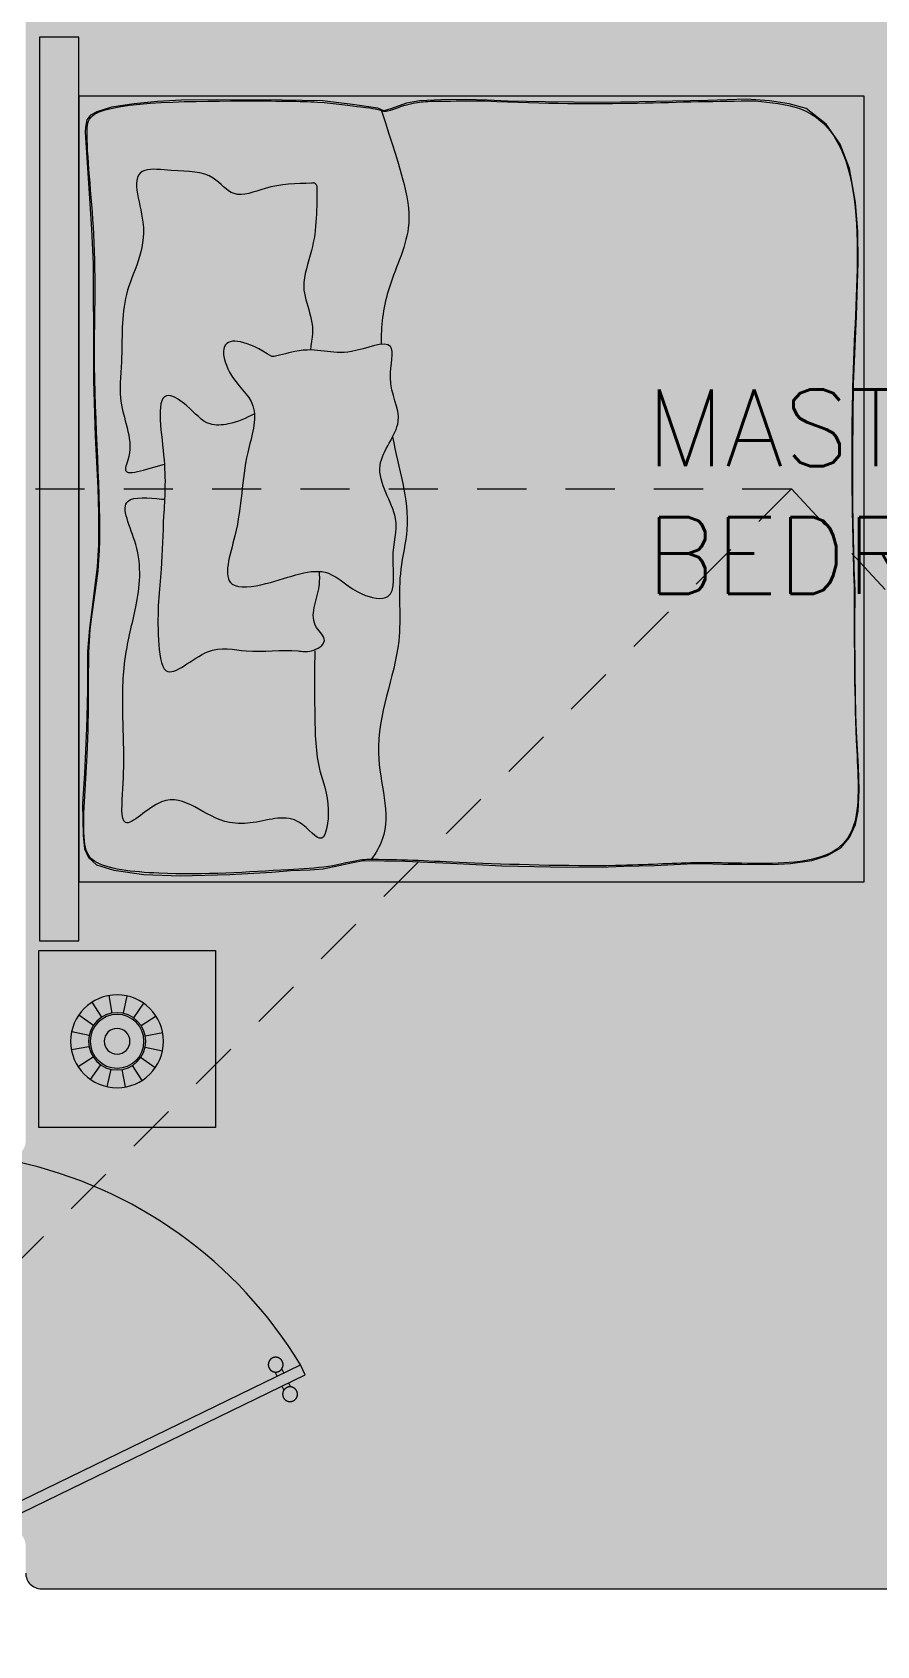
# Model space of a CAD drawing. Header units: metres. Extents: x 113 to 2416, y -346 to 476.
# Drawn here: x 224.129 to 226.279, y -153.174 to -149.066 of the extents above; entities that cross this region are included whole.
import ezdxf

# ---------------------------------------------------------------- set-up
doc = ezdxf.new("R2010")
doc.units = ezdxf.units.M
doc.linetypes.add('0', pattern=[0])
doc.linetypes.add('HIDDEN2', pattern=[0.1875, 0.125, -0.0625])
doc.layers.get('0').update_dxf_attribs({"color": 250, "linetype": '0', "lineweight": 20})
for name, color, linetype, lineweight in [('A-DOOR', 35, 'Continuous', 5), ('A-WALL', 250, 'Continuous', 20), ('baños', 140, 'Continuous', 0), ('MOBILIARIOS', 252, 'Continuous', 0), ('SE-3', 253, 'Continuous', 5), ('textos', 7, 'Continuous', 0)]:
    doc.layers.add(name, color=color, linetype=linetype, lineweight=lineweight)
doc.layers.add('Techos 1', color=7, linetype='HIDDEN2', lineweight=9, true_color=0x42391a)
doc.styles.get("Standard").update_dxf_attribs({"font": 'arial.ttf', "height": 0.1875})

# ---------------------------------------------------------------- blocks, each defined once
blk = doc.blocks.new('A$Cb50f4bf1')
at = {"layer": 'MOBILIARIOS'}
for p, q in [((0.4499999913598458, 0.4499987532765317), (-8.637243809062056e-09, 0.4499987532765317)), ((-8.637243809062056e-09, 0.4499987532765317), (-8.637243809062056e-09, -1.246720557901426e-06)), ((0.4499999913598458, -1.246720557901426e-06), (0.4499999913598458, 0.4499987532765317)), ((0.1634793726523185, 0.3479509918297481), (0.1892838584142282, 0.3106693436247951)), ((0.2058065758071734, 0.3663018581983124), (0.2153797429534734, 0.3219831573051124)), ((0.2519343850042333, 0.3670579286526845), (0.2438188056155468, 0.3224492955241658)), ((0.2948402594308845, 0.3501040983146595), (0.2702714568993088, 0.311996792978789)), ((0.131396708512284, 0.3147990826082605), (0.1695040138554305, 0.2902302800766847)), ((0.3279921686596481, 0.318021434181901), (0.2907105204546951, 0.2922169484199912)), ((0.114442878181535, 0.2718932081743333), (0.1590515113100537, 0.2637776287856468)), ((0.3463430350209364, 0.2756942310197701), (0.3020243341277364, 0.2661210638807461)), ((0.1151989486359071, 0.2257653989845494), (0.1595176495291071, 0.2353385661235734)), ((0.1335498150044714, 0.1834381958224185), (0.1708314632021484, 0.2092426815843282)), ((0.3301452751445595, 0.186660547396059), (0.2920379698014131, 0.2112293499276348)), ((0.3470991054753085, 0.2295664218299862), (0.3024904723540658, 0.2376820012186727)), ((0.166701724225959, 0.15135553168966), (0.1912705267575348, 0.1894628370255305)), ((0.2096075986526102, 0.134401701351635), (0.2177231780485727, 0.1790103344801537)), ((0.2557354078496701, 0.1351577718060071), (0.2461622407033701, 0.1794764726992071)), ((0.298062611004525, 0.1535086381745714), (0.2722581252426153, 0.1907902863795243)), ((-8.637243809062056e-09, -1.246720557901426e-06), (0.4499999913598458, -1.246720557901426e-06))]:
    blk.add_line(p, q, dxfattribs=at)
for radius in [0.1182375542512629, 0.07289670315566256, 0.06842775208154064, 0.0328094779534814]:
    blk.add_circle((0.2307709918284218, 0.2507298149985218), radius, dxfattribs=at)
blk = doc.blocks.new('puerta 1.00')
at = {"layer": 'A-DOOR'}
for p, q in [((-0.1499909777825792, -0.01249999999998863), (-0.9369131065861893, -0.3949003899592327)), ((-0.1376018300305759, -0.03799499105906534), (-0.9245239588341292, -0.4203953810183521)), ((-0.1376018300305759, -0.03799499105906534), (-0.1499909777825792, -0.01249999999998863)), ((-0.8945933787151716, -0.3743353558235185), (-0.8995626804436938, -0.3641092849366885)), ((-0.8776654875668441, -0.3661093421694943), (-0.8826347892953663, -0.3558832712826359)), ((-0.9369131065861893, -0.3949003899592185), (-0.9245239588341292, -0.4203953810182952)), ((-0.8822042309632252, -0.3998303468828937), (-0.8772349292346462, -0.4100564177697379)), ((-0.8652763398148409, -0.391604333228571), (-0.8603070380863755, -0.4018304041154153))]:
    blk.add_line(p, q, dxfattribs=at)
for points in [[(-0.08000000000000003, 0), (-0.07999999999977266, -0.02502577938815875), (-0.1250000000001364, -0.02502577938815875), (-0.1250000000001364, -0.01249999999998863), (-0.2000000000002728, -0.01249999999998863), (-0.2000000000002728, 0), (-0.08000000000000003, 0)], [(-0.08000000000000003, -0.949999999999676), (-0.07999999999977266, -0.9249742206115172), (-0.1250000000001364, -0.9249742206115172), (-0.1250000000001364, -0.9374999999996874), (-0.2000000000002728, -0.9374999999996874), (-0.2000000000002728, -0.949999999999676), (-0.08000000000000003, -0.949999999999676)]]:
    blk.add_lwpolyline(points, dxfattribs=at)
blk.add_arc((0.0366406024470507, 0.1601847667154885), 1.12290276596214, 211.1335814021241, 257.8342745107439, dxfattribs=at)
for points in [[(-0.8982293876285894, -0.3641570476290497), (-0.9032723932726299, -0.3641552480922314), (-0.9120053357341931, -0.3591091255589873), (-0.9170452244890726, -0.3503725840241714), (-0.9170416254155498, -0.3402865727359341), (-0.9119955028824052, -0.3315536302744846), (-0.9032589613473192, -0.3265137415195056), (-0.8931729500592382, -0.3265173405931563), (-0.8844400075977319, -0.3315634631261162), (-0.8794001188427956, -0.3403000046612163), (-0.8794037179163752, -0.3503860159494536), (-0.8844498404495198, -0.3591189584108889), (-0.8931863819846058, -0.3641588471658821), (-0.8982293876285894, -0.3641570476290497)], [(-0.8616537628267338, -0.4394241479959078), (-0.8666967684707743, -0.4394223484592317), (-0.8754297109322806, -0.4343762259259734), (-0.8804695996872169, -0.4256396843908874), (-0.8804660006136942, -0.4155536731029486), (-0.8754198780805496, -0.4068207306414706), (-0.8666833365455204, -0.4017808418864917), (-0.8565973252574395, -0.4017844409598581), (-0.8478643827958763, -0.4068305634931022), (-0.8428244940409968, -0.4155671050282024), (-0.8428280931145196, -0.4256531163161554), (-0.8478742156476073, -0.4343860587779034), (-0.8566107571826933, -0.4394259475325839), (-0.8616537628267338, -0.4394241479959078)]]:
    blk.add_open_spline(points, degree=2, dxfattribs=at)
blk = doc.blocks.new('PL BASE 2N NASAS 09')
at = {"layer": 'A-WALL'}
blk.add_line((174.1875462980295, -11.01172817270027), (179.3575462980296, -11.01172817270023), dxfattribs=at)
blk.add_arc((174.1875462980295, -10.97172817270027), 0.04, 180, 270.0000000000004, dxfattribs=at)
at = {"layer": 'Techos 1'}
for p, q in [((161.3475462251966, -8.211728172736628), (176.0975462980299, -8.211728172736743)), ((172.1942857632047, -12.11172817273774), (176.0975462980299, -8.211728172736743)), ((176.09754629803, -8.211728172737027), (177.1135463058211, -9.300908582120115))]:
    blk.add_line(p, q, dxfattribs=at)
at = {"layer": 'A-DOOR', "rotation": 180}
blk.add_blockref('puerta 1.00', (173.922546226334, -10.86175395212604), dxfattribs=at)
at = {"layer": 'baños', "linetype": 'Continuous', "flags": 8}
for tag, p in [('MODELNUMBER', (167.1329024166141, -5.630616461235325, 2.857834639711941e-07)), ('TRADENAME', (167.1329024166694, -5.630658418648187, 2.857834639711941e-07)), ('MATERIAL', (167.132902416781, -5.630742991131916, 2.857834639711941e-07)), ('PRODUCT', (167.1329024167253, -5.630700704890165, 2.857834639711941e-07)), ('MODELNUMBER', (168.3076463902173, -5.630616461235325, 2.857834639711941e-07)), ('TRADENAME', (168.3076463902726, -5.630658418648187, 2.857834639711941e-07)), ('MATERIAL', (168.3076463903842, -5.630742991131916, 2.857834639711941e-07)), ('PRODUCT', (168.3076463903285, -5.630700704890165, 2.857834639711941e-07))]:
    blk.add_attdef(tag, p, '', height=2.537174511142602e-05, rotation=180.0000755047861, dxfattribs=at)
at = {"layer": 'baños', "linetype": 'Continuous'}
for tag, p, rotation in [('MODELNUMBER', (169.2428197568918, -19.70646632265289), 180.0000755047722), ('TRADENAME', (169.2427792151639, -19.70642399073245), 180.0000755047722), ('MATERIAL', (169.2430061964403, -19.70633932648513), 180.0000755047722), ('PRODUCT', (169.2430045678992, -19.70638165846137), 180.0000755047722), ('MODELNUMBER', (169.9523880079747, -19.70646632280497), 179.9999244952277), ('TRADENAME', (169.9523880080304, -19.7064239908311), 179.9999244952277), ('MATERIAL', (169.952388008142, -19.7063393268829), 179.9999244952277), ('PRODUCT', (169.9523880080861, -19.706381658857), 179.9999244952277)]:
    blk.add_attdef(tag, p, '', height=2.5399184405861e-05, rotation=rotation, dxfattribs=at)
at = {"layer": 'textos', "insert": (175.727214818276, -8.478430738664969), "char_height": 0.195, "width": 1.854973450762418, "attachment_point": 7}
blk.add_mtext('{\\Fromans|c0;MASTER BEDROOM 1}', dxfattribs=at)
blk = doc.blocks.new('PL MUEBLES 2N NASAS 09')
at = {"layer": 'MOBILIARIOS'}
for points in [[(224.0973291136172, 53.35527913498559), (224.1973291136172, 53.35527913498559), (224.1973291136172, 55.65527913498555), (224.0973291136172, 55.65527913498555)], [(224.1973291136172, 53.50527913498557), (226.1973291136172, 53.50527913498557), (226.1973291136172, 55.50527913498557), (224.1973291136172, 55.50527913498557)], [(224.2133537053271, 55.41375652200848), (224.2291367502005, 55.16635867107827), (224.2338642108408, 55.07816671983583), (224.234756855684, 54.833841383756), (224.234756855684, 54.7825228758828), (224.2385561011925, 54.63996602319024), (224.2452026635533, 54.50837031008807), (224.2471014393963, 54.44279611694485), (224.2471014393963, 54.3629629733736), (224.244252428721, 54.3068936587964), (224.232858079841, 54.21850906315949), (224.2242958034044, 54.15066231918136), (224.219548016886, 54.09173925542261), (224.219548016886, 53.99575010390093), (224.2185977820528, 53.95773711995626), (224.2166990062097, 53.8959635721756), (224.2119512196921, 53.78096792868159), (224.2062548921628, 53.7039885342911), (224.2082383591677, 53.62384193543242), (224.212035910853, 53.58867943550966), (224.2215314838899, 53.56682245951463), (224.2424214058069, 53.54876286372404), (224.2861000254831, 53.53451044361377), (224.362466045886, 53.52404887338854), (224.45552130659, 53.52024822802603), (224.5820465143528, 53.52404887338854), (224.6883948997799, 53.52975310659205), (224.7361657963839, 53.53359619902476), (224.7864909784217, 53.53549652170601), (224.8197254840511, 53.53834700572791), (224.8596048582188, 53.54690172295328), (224.8947381396912, 53.55450301367834), (224.9213260829589, 53.5592570855412), (225.0273052149211, 53.55737635381563), (225.1433863086378, 53.55258963035998), (225.2744221676664, 53.54593850097557), (225.4401543017742, 53.54212479497589), (225.5453627441667, 53.5435353437703), (225.5854860288796, 53.54520710530453), (225.6632240460993, 53.54688213199761), (225.7463416459028, 53.55107459647034), (225.7856281819393, 53.55191047723746), (225.837452397537, 53.55023871570323), (225.8859346998985, 53.55023871570323), (225.9628359684417, 53.54940283493612), (226.0092704385165, 53.55200516685527), (226.0636032063204, 53.55953462407699), (226.1037264910333, 53.5720826310603), (226.1379976164806, 53.59132421449907), (226.1597310623668, 53.61809852031841), (226.1747772941341, 53.65072399150675), (226.181464508253, 53.68502775454873), (226.183971366636, 53.73856983586886), (226.1822995631063, 53.79796961287654), (226.1797927047233, 53.84231047544078), (226.1772655204612, 53.88781046953777), (226.1755937169316, 53.9313154513349), (226.1747569682551, 53.98234662519484), (226.1739219134018, 54.03254518344743), (226.1730851647254, 54.15803831391825), (226.1739219134018, 54.24588089312066), (226.1714133611957, 54.30360890859497), (226.1680697541363, 54.46310540745661), (226.1680697541363, 54.59780302184315), (226.169741557666, 54.77265556464054), (226.1773349672144, 54.94547391322668), (226.181513629127, 55.08267916991456), (226.1806785742737, 55.1604846495939), (226.1747789879574, 55.23444377168077), (226.15973275619, 55.32145047011612), (226.1363275067741, 55.38336115458485), (226.100384577797, 55.43439232844479), (226.0493954170526, 55.47371464124744), (226.0064315907802, 55.48548554033066), (225.9562791787123, 55.49301499755244), (225.8977660551726, 55.49803354731397), (225.7991313407431, 55.49468675908666), (225.7091673074365, 55.49218238194503), (225.6239053274215, 55.4905106204108), (225.5311227722576, 55.48883885887652), (225.3843225004105, 55.49054653716244), (225.2898664478938, 55.49221829869667), (225.2367904969278, 55.49475532743109), (225.1816209804475, 55.49642708896447), (225.1197659436716, 55.49559120819821), (225.0654331758678, 55.49308030073716), (225.0316464838645, 55.48722260504967), (224.9890163407686, 55.47216369060617), (224.9739701090012, 55.46798102161175), (224.9589238772339, 55.47467459806636), (224.8937252333986, 55.48387581682231), (224.8180824755163, 55.49308356589687), (224.7152690991742, 55.49475859258995), (224.546909845234, 55.4955879430385), (224.4587615904319, 55.49475532743109), (224.3977416085092, 55.49140853920294), (224.3383951239394, 55.48555084351544), (224.2807187490762, 55.47718550552655), (224.2428804319032, 55.46547011415065), (224.2269974514595, 55.45710151100296), (224.2178033789577, 55.44538938478682), (224.2144597718983, 55.42614780134805)]]:
    blk.add_lwpolyline(points, close=True, dxfattribs=at)
blk.add_arc((224.7937994051029, 55.27508828095146), 0.009322844809484695, 11.26727113010771, 115.5633761659526, dxfattribs=at)
for points, knots in [([(224.9436861139123, 53.5615922169885), (224.9436861139123, 53.5615922169885), (224.9436861139123, 53.5615922169885), (224.9436861139123, 53.5615922169885), (224.9420338358198, 53.56154170705354), (224.9071685672256, 53.5615922169885), (224.8372613601377, 53.54115206550289), (224.6654355186557, 53.53303269567071), (224.4583037812073, 53.51728837589967), (224.2276307482059, 53.54115206550289), (224.20190549638, 53.62662410272416), (224.2276307482059, 53.87659345238647), (224.2149522498141, 54.14774718525273), (224.2679212789772, 54.33678127095662), (224.2276307482059, 54.75829726893561), (224.2461541979852, 55.11992812063248), (224.212696734852, 55.3944342977163), (224.2276307482059, 55.49308617534665), (224.62003714471, 55.49308617534665), (224.8063702860357, 55.49308617534665), (224.9482102643817, 55.47325701097058), (224.9614956280338, 55.47325701097058), (224.9770010950265, 55.46140134188629), (225.04730779518, 55.49308617534665), (225.1119898417997, 55.49308617534665), (225.2329175843172, 55.49308617534665)], [2.895365809452833, 2.895365809452833, 2.895365809452833, 2.895365809452833, 2.896475167567581, 3.053535054920034, 3.138588007445891, 3.190251896581996, 3.293580315935915, 3.39368315210294, 3.686394424775318, 3.848283039240519, 3.942303397465387, 4.166996252122638, 4.499824392756644, 4.847406500465407, 5.433591404991118, 5.797125941466142, 6.09361335658, 6.186669111660371, 6.495546014505356, 6.666012804721912, 6.82845160720905, 7.05997283894692, 7.190876788833408, 7.299821814080406, 7.383927788051401, 7.383927788051401, 7.383927788051401, 7.383927788051401]), ([(224.9682113365591, 55.46784256339934), (225.0220389482296, 55.30096865862161), (225.0629217063732, 55.17850831884276), (224.9780334320657, 55.02071733721503), (224.9667285136692, 54.91938388062555), (224.9667364370132, 54.873330692804)], [0.0005695824477310926, 0.0005695824477310926, 0.0005695824477310926, 0.0005695824477310926, 0.2116189087536818, 0.3895346359079904, 0.5346505252229149, 0.5346505252229149, 0.5346505252229149, 0.5346505252229149]), ([(225.9204148485356, 55.49308617534665), (225.9594137327345, 55.4895209453213), (226.2118750317045, 55.46644124389438), (226.15566975023, 54.81235245324858), (226.1662917594716, 54.43189168216519), (226.1717311982542, 54.23706102193863)], [0, 0, 0, 0, 0.1176851511446992, 0.761840927958895, 1.437923567279961, 1.437923567279961, 1.437923567279961, 1.437923567279961]), ([(224.7897765117657, 55.28349849881668), (224.7509647999896, 55.28288845496898), (224.68609730523, 55.28186886541077), (224.5921422508273, 55.2383406330856), (224.5340729863123, 55.316527372474), (224.4604810858258, 55.31193304909185), (224.3132379567806, 55.32978260956712), (224.3948359958304, 55.14576874821613), (224.3003504625501, 55.01149254724486), (224.3109025999815, 54.85007155002334), (224.2938144543044, 54.70974164282244), (224.3418642044261, 54.62221332830653), (224.3007869511843, 54.5274980946313), (224.3681979755576, 54.55693309414083), (224.41503490619, 54.56812184948505)], [0, 0, 0, 0, 0.125512787055193, 0.2097743099682242, 0.2790976254550555, 0.3851135679420741, 0.4405555726394715, 0.5799712888962129, 0.7761554528804249, 0.9566319775557365, 1.067828415500797, 1.221053919319797, 1.242986189265796, 1.352802324029555, 1.352802324029555, 1.352802324029555, 1.352802324029555]), ([(224.8029425653935, 55.27690983392601), (224.8033270314091, 55.22190935568624), (224.803930977305, 55.13551078795471), (224.7504993331086, 55.00366415475996), (224.803618774198, 54.93210686551855), (224.7883735028357, 54.87601813603492), (224.7874124384706, 54.85914552126063)], [0, 0, 0, 0, 0.1739602850895847, 0.2732688870110785, 0.4204063718390972, 0.4281346625458327, 0.4281346625458327, 0.4281346625458327, 0.4281346625458327]), ([(224.6887157699881, 54.84218102955013), (224.7037403595537, 54.84311587694206), (224.7976552891832, 54.87516417890679), (224.8590069043745, 54.83004441693775), (225.0153429717385, 54.90138032511253), (224.9745938070399, 54.76839463999481), (225.0399808248977, 54.67578875087916), (224.926356834116, 54.55971226303352), (225.0256397175771, 54.43479311415881), (224.9867460945444, 54.34390964232072), (225.0120481069977, 54.21416400664258), (224.8985699196095, 54.23581394634776), (224.8222660591231, 54.32388492043974), (224.7078670422842, 54.26501396064866), (224.5491862206651, 54.24438039778742), (224.6164359001613, 54.43123862415983), (224.6083713137437, 54.55598372529651), (224.665237294757, 54.72206524399199), (224.5809644224263, 54.7812872926422), (224.5489880833689, 54.89762814738229), (224.6262484541832, 54.88357983320479), (224.6887157699881, 54.84218102955013)], [0.4832047920739609, 0.4832047920739609, 0.4832047920739609, 0.4832047920739609, 0.5336398764082951, 0.6861046842412798, 0.7909799753117924, 0.874215497115337, 0.9939508094445129, 1.121456416955103, 1.272937706585586, 1.391057637304999, 1.496020888319344, 1.565669635593288, 1.671480889586271, 1.841411079301668, 1.9315036318519, 2.070401640548217, 2.301906214988071, 2.4275258580699, 2.537166850271705, 2.607901283405144, 2.719001318742484, 2.719001318742484, 2.719001318742484, 2.719001318742484]), ([(224.6443219421826, 54.69682891379107), (224.6234417516535, 54.68545635193799), (224.5878283406648, 54.66923278933744), (224.5182878892771, 54.66486316173989), (224.4832729514294, 54.71282744694467), (224.3855152589612, 54.77718673451902), (224.4233741624414, 54.56372168407522), (224.4120130502622, 54.44530490651225), (224.4083331587873, 54.28654963775351), (224.392740735032, 54.17542997689468), (224.4112440189988, 53.99745992366137), (224.5242230870171, 54.11492611423829), (224.6329376153249, 54.08362451468376), (224.7245523856353, 54.09920663269985), (224.7907532257754, 54.08765260906578), (224.8373733073076, 54.11794981542521), (224.7743908950721, 54.17047452492919), (224.8121780568264, 54.23536774341237), (224.8106745533792, 54.28294647741647), (224.8098819352342, 54.29539843332081)], [0.03257075630309283, 0.03257075630309283, 0.03257075630309283, 0.03257075630309283, 0.1077118399227512, 0.1562235940320643, 0.2352256756454843, 0.2911109532155585, 0.4512467839026335, 0.6177178275097226, 0.7704724982928759, 0.9578802825575795, 1.03696153188833, 1.155398007915017, 1.259300500941925, 1.397904807600561, 1.433880680091341, 1.478270770875345, 1.518706179620231, 1.629902617564384, 1.669516255980007, 1.669516255980007, 1.669516255980007, 1.669516255980007]), ([(224.9960588128845, 54.63766032527302), (225.0109561860596, 54.55834893494891), (225.0502796151436, 54.44694331184631), (225.0049491255552, 54.27095896226943), (225.0316284933286, 54.08927740921597), (224.9221452984026, 53.85744397081588), (225.0018845100585, 53.65787097059426), (224.9534001503413, 53.57819513142333), (224.9420338358215, 53.5615922169885)], [0.7807458308121562, 0.7807458308121562, 0.7807458308121562, 0.7807458308121562, 1.0310466892413, 1.138144098751868, 1.338216485598598, 1.63878884509558, 1.870510250235058, 1.932727194499606, 1.932727194499606, 1.932727194499606, 1.932727194499606]), ([(224.7978929366405, 54.09298542070086), (224.7975948380273, 54.04530110983414), (224.7969974161718, 53.93450930172786), (224.8010461732277, 53.79497988718263), (224.8402321276685, 53.71201132679901), (224.8225607669142, 53.58213075561672), (224.7494480828262, 53.68873505600338), (224.6690746023603, 53.65537397355193), (224.5311248235271, 53.64919679876213), (224.43720759707, 53.77073648543158), (224.2986749417186, 53.61005201576243), (224.3155664640524, 53.8000793835585), (224.307817101933, 53.9113676148251), (224.3090960689087, 54.07354798970066), (224.3471860736451, 54.21204515895225), (224.3633415116182, 54.3481185600471), (224.2828879106429, 54.49233427097941), (224.3784355589675, 54.48229201635603), (224.4130741426257, 54.47921878437312), (224.4155538536212, 54.47900208744583)], [0, 0, 0, 0, 0.1525986715150793, 0.3058242391128123, 0.4134979338673906, 0.4901113596505404, 0.5709496036131511, 0.6956934090983465, 0.7510841480168508, 0.9330091746938525, 1.044779701799547, 1.135217333732861, 1.336369307569065, 1.489125266278924, 1.623797865735793, 1.783332723296877, 1.909904470840052, 2.000263635852266, 2.00733300325449, 2.00733300325449, 2.00733300325449, 2.00733300325449]), ([(226.1717311982551, 54.23706102193948), (226.1717311982542, 54.10514528920724), (226.1717311982542, 53.90947549986491), (226.1925000165203, 53.61291684407125), (226.0613407289796, 53.54115206550289), (225.783963712941, 53.55885806349117), (225.557835028135, 53.54115206550289), (225.1327707561661, 53.55378994346687), (225.0359892344869, 53.5615922169885), (224.9436614718585, 53.5615922169885)], [0, 0, 0, 0, 0.4182947798107781, 0.6340900995773628, 0.8776607844884763, 1.085184436150009, 1.239381938576903, 1.462689229624507, 1.680419468665177, 1.680419468665177, 1.680419468665177, 1.680419468665177])]:
    blk.add_open_spline(points, degree=3, knots=knots, dxfattribs=at)
blk.add_open_spline([(225.2329175843181, 55.49308617534665), (225.5397923601417, 55.47841894646238), (225.7270871109702, 55.49389276540374), (225.9204148485356, 55.49308617534665)], degree=3, dxfattribs=at)
blk.add_blockref('PL BASE 2N NASAS 09', (49.91427858474094, 62.7170073077223))
at = {"layer": 'MOBILIARIOS', "xscale": -1, "rotation": 90.00000000000007}
blk.add_blockref('A$Cb50f4bf1', (224.545335901528, 53.32985581719943), dxfattribs=at)

msp = doc.modelspace()

# ---------------------------------------------------------------- hatches: boundary and pattern name
at = {"layer": 'SE-3', "true_color": 0xffc78f, "transparency": 33554483}
h = msp.add_hatch(color=31, dxfattribs=at)
h.dxf.hatch_style = 1
edge = h.paths.add_edge_path()
edge.add_arc((229.3218248827729, -147.4687442972734), 0.03999999999629722, 359.999999994789, 450.0000000026055)
edge.add_line((229.3218248827711, -147.4287442972771), (224.1518248827708, -147.4287442972768))
edge.add_arc((224.1518248827708, -147.4687442972768), 0.03999999999999204, 90, 180)
edge.add_line((224.1118248827708, -147.4687442972768), (224.1118248827706, -151.8887700767026))
edge.add_arc((224.0718248827707, -151.8887700767026), 0.03999999999996362, -90.00000000004081, 0, ccw=False)
edge.add_line((224.0718248827706, -151.9287700767026), (223.95182488277, -151.9287700767026))
edge.add_arc((223.9518248827708, -151.8887700767026), 0.03999999999999204, 180, 269.99999999886006, ccw=False)
edge.add_line((223.9118248827708, -151.8887700767026), (223.9125691406511, -152.9110897960673))
edge.add_arc((223.9518248827707, -152.9187700767025), 0.03999999999995634, 89.9999999999593, 168.9300654252555, ccw=False)
edge.add_line((223.9518248827708, -152.8787700767026), (224.0718248827705, -152.8787700767026))
edge.add_arc((224.0718248827706, -152.9187700767025), 0.03999999999996362, 5.004943872045487, 90.0000000000407, ccw=False)
edge.add_line((224.1116723697301, -152.9152804086657), (224.1118248827707, -152.9887442972768))
edge.add_arc((224.1518248827707, -152.9887442972768), 0.03999999999999204, 179.9999999999593, 270.0000000000407)
edge.add_line((224.1518248827707, -153.0287442972768), (229.3218248827706, -153.0287442972302))
edge.add_arc((229.3218248827706, -152.9887442972301), 0.04000000000002046, 270.0000000000407, 359.9999999999186)
edge.add_line((229.3618248827706, -152.9887442972302), (229.3618248827707, -152.0687588686989))
edge.add_arc((229.4018435687226, -152.0687775546508), 0.04001869031437165, 90.02675315479172, 179.9732468452083, ccw=False)
edge.add_line((229.4018248827707, -152.028758868699), (229.5218248827757, -152.028758868699))
edge.add_arc((229.5218248827757, -152.068758868699), 0.04000000000002046, 3.693940580214928, 89.9999999999593, ccw=False)
edge.add_line((229.5617417802727, -152.0661817978388), (229.5618248827708, -148.3887588686989))
edge.add_arc((229.5218015566558, -148.388735542584), 0.04002333291235751, 270.0333927216815, 359.9666072783185, ccw=False)
edge.add_line((229.5218248827708, -148.4287588686989), (229.401824882771, -148.4287588686989))
edge.add_arc((229.401824882771, -148.3887588686989), 0.04000000000002046, 180, 270, ccw=False)
edge.add_line((229.361824882771, -148.3887588686989), (229.3618248827692, -147.468744297277))

# ---------------------------------------------------------------- block references
msp.add_blockref('PL MUEBLES 2N NASAS 09', (0.05000000000006821, -204.7340234322988))

doc.saveas('drawing.dxf')
